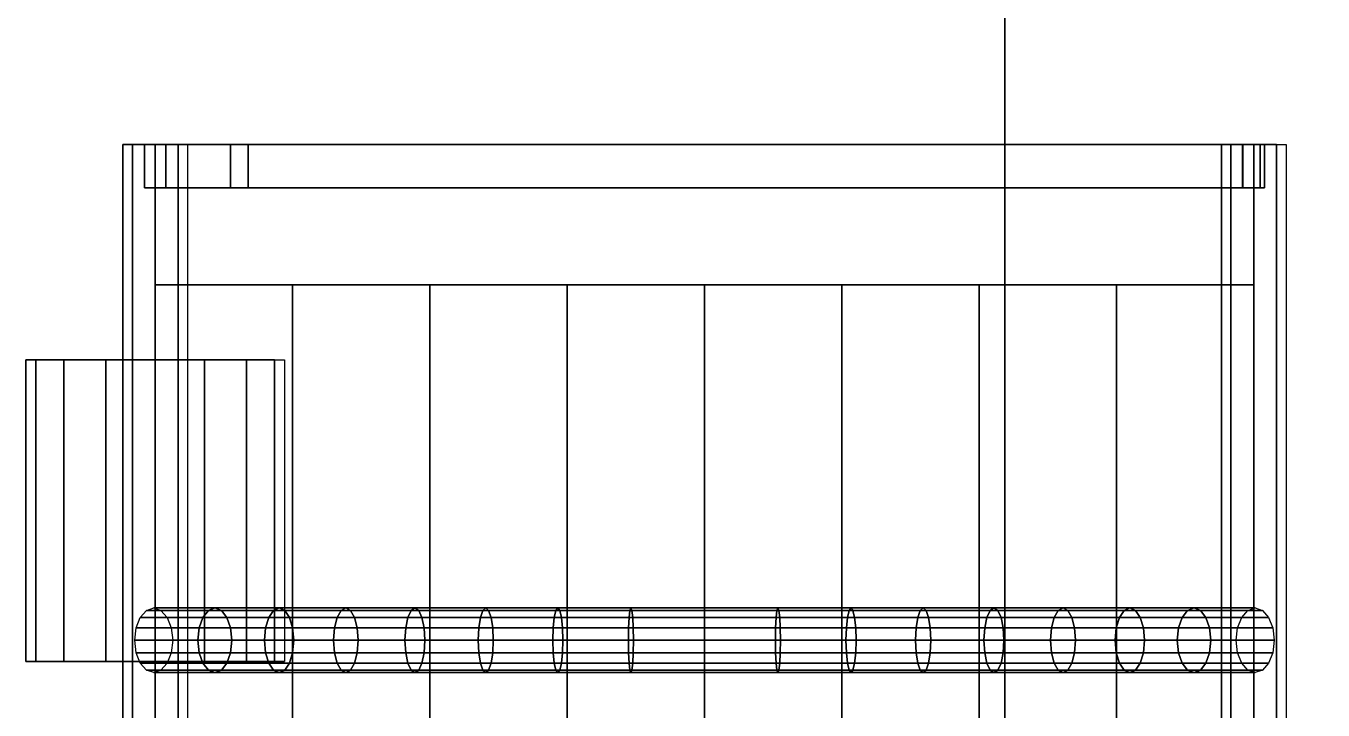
# Model space of a CAD drawing. Extents: x -45 to 195, y -45 to 195.
# Drawn here: x -45.4 to 14.8, y 43.3 to 75 of the extents above; entities that cross this region are included whole.
import ezdxf

# ---------------------------------------------------------------- set-up
doc = ezdxf.new("R2010")
doc.units = 0
doc.header["$MEASUREMENT"] = 0
doc.layers.get('0').update_dxf_attribs({"linetype": 'CONTINUOUS'})

msp = doc.modelspace()

# ---------------------------------------------------------------- linework, layer by layer
at = {"color": 7}
msp.add_line((0, 0, 72), (0, 150, 72), dxfattribs=at)
at = {"extrusion": (0, -1, 0)}
for p, q in [((-39.94, 69.494), (12.06, 69.494)), ((-39.44, 62.994, 47.5), (11.56, 62.994, 47.5))]:
    msp.add_line(p, q, dxfattribs=at)
msp.add_circle((-39.44, 65.5, -45.509), 6, dxfattribs=at)
at = {"color": 7}
for points in [[(150, 150, 77), (0, 150, 77), (0, 0, 77), (150, 0, 77)], [(150, 150, 72), (0, 150, 72), (0, 0, 72), (150, 0, 72)]]:
    msp.add_3dface(points, dxfattribs=at)
for points in [[(-36.968, 47.88, 43.921), (-37.223, 47.555, 43.506), (-40.132, 47.555, 45.45), (-39.846, 47.88, 45.843)], [(-36.668, 47.994, 44.41), (-36.968, 47.88, 43.921), (-39.846, 47.88, 45.843), (-39.508, 47.994, 46.308)], [(-36.368, 47.88, 44.9), (-36.668, 47.994, 44.41), (-39.508, 47.994, 46.308), (-39.171, 47.88, 46.772)], [(-36.114, 47.555, 45.315), (-36.368, 47.88, 44.9), (-39.171, 47.88, 46.772), (-38.885, 47.555, 47.166)], [(-33.949, 47.88, 42.23), (-34.17, 47.555, 41.796), (-37.223, 47.555, 43.506), (-36.968, 47.88, 43.921)], [(-33.688, 47.994, 42.741), (-33.949, 47.88, 42.23), (-36.968, 47.88, 43.921), (-36.668, 47.994, 44.41)], [(-33.428, 47.88, 43.253), (-33.688, 47.994, 42.741), (-36.668, 47.994, 44.41), (-36.368, 47.88, 44.9)], [(-33.207, 47.555, 43.686), (-33.428, 47.88, 43.253), (-36.368, 47.88, 44.9), (-36.114, 47.555, 45.315)], [(-30.806, 47.88, 40.781), (-30.992, 47.555, 40.331), (-34.17, 47.555, 41.796), (-33.949, 47.88, 42.23)], [(-30.586, 47.994, 41.311), (-30.806, 47.88, 40.781), (-33.949, 47.88, 42.23), (-33.688, 47.994, 42.741)], [(-30.367, 47.88, 41.842), (-30.586, 47.994, 41.311), (-33.688, 47.994, 42.741), (-33.428, 47.88, 43.253)], [(-30.18, 47.555, 42.291), (-30.367, 47.88, 41.842), (-33.428, 47.88, 43.253), (-33.207, 47.555, 43.686)], [(-27.559, 47.88, 39.583), (-27.71, 47.555, 39.12), (-30.992, 47.555, 40.331), (-30.806, 47.88, 40.781)], [(-27.382, 47.994, 40.129), (-27.559, 47.88, 39.583), (-30.806, 47.88, 40.781), (-30.586, 47.994, 41.311)], [(-27.205, 47.88, 40.675), (-27.382, 47.994, 40.129), (-30.586, 47.994, 41.311), (-30.367, 47.88, 41.842)], [(-27.054, 47.555, 41.138), (-27.205, 47.88, 40.675), (-30.367, 47.88, 41.842), (-30.18, 47.555, 42.291)], [(-24.229, 47.88, 38.644), (-24.342, 47.555, 38.171), (-27.71, 47.555, 39.12), (-27.559, 47.88, 39.583)], [(-24.095, 47.994, 39.202), (-24.229, 47.88, 38.644), (-27.559, 47.88, 39.583), (-27.382, 47.994, 40.129)], [(-23.961, 47.88, 39.76), (-24.095, 47.994, 39.202), (-27.382, 47.994, 40.129), (-27.205, 47.88, 40.675)], [(-23.847, 47.555, 40.233), (-23.961, 47.88, 39.76), (-27.205, 47.88, 40.675), (-27.054, 47.555, 41.138)], [(-20.834, 47.88, 37.969), (-20.91, 47.555, 37.488), (-24.342, 47.555, 38.171), (-24.229, 47.88, 38.644)], [(-20.745, 47.994, 38.536), (-20.834, 47.88, 37.969), (-24.229, 47.88, 38.644), (-24.095, 47.994, 39.202)], [(-20.655, 47.88, 39.103), (-20.745, 47.994, 38.536), (-24.095, 47.994, 39.202), (-23.961, 47.88, 39.76)], [(-20.579, 47.555, 39.583), (-20.655, 47.88, 39.103), (-23.961, 47.88, 39.76), (-23.847, 47.555, 40.233)], [(-17.398, 47.88, 37.562), (-17.436, 47.555, 37.077), (-20.91, 47.555, 37.488), (-20.834, 47.88, 37.969)], [(-17.353, 47.994, 38.134), (-17.398, 47.88, 37.562), (-20.834, 47.88, 37.969), (-20.745, 47.994, 38.536)], [(-17.308, 47.88, 38.706), (-17.353, 47.994, 38.134), (-20.745, 47.994, 38.536), (-20.655, 47.88, 39.103)], [(-17.269, 47.555, 39.191), (-17.308, 47.88, 38.706), (-20.655, 47.88, 39.103), (-20.579, 47.555, 39.583)], [(-13.94, 47.88, 37.426), (-13.94, 47.555, 36.939), (-17.436, 47.555, 37.077), (-17.398, 47.88, 37.562)], [(-13.94, 47.994, 38), (-13.94, 47.88, 37.426), (-17.398, 47.88, 37.562), (-17.353, 47.994, 38.134)], [(-13.94, 47.88, 38.574), (-13.94, 47.994, 38), (-17.353, 47.994, 38.134), (-17.308, 47.88, 38.706)], [(-13.94, 47.555, 39.061), (-13.94, 47.88, 38.574), (-17.308, 47.88, 38.706), (-17.269, 47.555, 39.191)], [(-10.527, 47.994, 38.134), (-10.482, 47.88, 37.562), (-13.94, 47.88, 37.426), (-13.94, 47.994, 38)], [(-10.572, 47.88, 38.706), (-10.527, 47.994, 38.134), (-13.94, 47.994, 38), (-13.94, 47.88, 38.574)], [(-10.482, 47.88, 37.562), (-10.443, 47.555, 37.077), (-13.94, 47.555, 36.939), (-13.94, 47.88, 37.426)], [(-10.61, 47.555, 39.191), (-10.572, 47.88, 38.706), (-13.94, 47.88, 38.574), (-13.94, 47.555, 39.061)], [(-7.301, 47.555, 39.583), (-7.225, 47.88, 39.103), (-10.572, 47.88, 38.706), (-10.61, 47.555, 39.191)], [(-7.225, 47.88, 39.103), (-7.135, 47.994, 38.536), (-10.527, 47.994, 38.134), (-10.572, 47.88, 38.706)], [(-7.135, 47.994, 38.536), (-7.045, 47.88, 37.969), (-10.482, 47.88, 37.562), (-10.527, 47.994, 38.134)], [(-7.045, 47.88, 37.969), (-6.969, 47.555, 37.488), (-10.443, 47.555, 37.077), (-10.482, 47.88, 37.562)], [(-4.032, 47.555, 40.233), (-3.919, 47.88, 39.76), (-7.225, 47.88, 39.103), (-7.301, 47.555, 39.583)], [(-3.919, 47.88, 39.76), (-3.785, 47.994, 39.202), (-7.135, 47.994, 38.536), (-7.225, 47.88, 39.103)], [(-3.785, 47.994, 39.202), (-3.651, 47.88, 38.644), (-7.045, 47.88, 37.969), (-7.135, 47.994, 38.536)], [(-3.651, 47.88, 38.644), (-3.537, 47.555, 38.171), (-6.969, 47.555, 37.488), (-7.045, 47.88, 37.969)], [(-0.825, 47.555, 41.138), (-0.675, 47.88, 40.675), (-3.919, 47.88, 39.76), (-4.032, 47.555, 40.233)], [(-0.675, 47.88, 40.675), (-0.497, 47.994, 40.129), (-3.785, 47.994, 39.202), (-3.919, 47.88, 39.76)], [(-0.497, 47.994, 40.129), (-0.32, 47.88, 39.583), (-3.651, 47.88, 38.644), (-3.785, 47.994, 39.202)], [(-0.32, 47.88, 39.583), (-0.17, 47.555, 39.12), (-3.537, 47.555, 38.171), (-3.651, 47.88, 38.644)], [(2.301, 47.555, 42.291), (2.487, 47.88, 41.842), (-0.675, 47.88, 40.675), (-0.825, 47.555, 41.138)], [(2.487, 47.88, 41.842), (2.707, 47.994, 41.311), (-0.497, 47.994, 40.129), (-0.675, 47.88, 40.675)], [(2.707, 47.994, 41.311), (2.927, 47.88, 40.781), (-0.32, 47.88, 39.583), (-0.497, 47.994, 40.129)], [(2.927, 47.88, 40.781), (3.113, 47.555, 40.331), (-0.17, 47.555, 39.12), (-0.32, 47.88, 39.583)], [(5.327, 47.555, 43.686), (5.548, 47.88, 43.253), (2.487, 47.88, 41.842), (2.301, 47.555, 42.291)], [(5.548, 47.88, 43.253), (5.809, 47.994, 42.741), (2.707, 47.994, 41.311), (2.487, 47.88, 41.842)], [(5.809, 47.994, 42.741), (6.07, 47.88, 42.23), (2.927, 47.88, 40.781), (2.707, 47.994, 41.311)], [(6.07, 47.88, 42.23), (6.29, 47.555, 41.796), (3.113, 47.555, 40.331), (2.927, 47.88, 40.781)], [(8.235, 47.555, 45.315), (8.489, 47.88, 44.9), (5.548, 47.88, 43.253), (5.327, 47.555, 43.686)], [(8.489, 47.88, 44.9), (8.789, 47.994, 44.41), (5.809, 47.994, 42.741), (5.548, 47.88, 43.253)], [(8.789, 47.994, 44.41), (9.089, 47.88, 43.921), (6.07, 47.88, 42.23), (5.809, 47.994, 42.741)], [(9.089, 47.88, 43.921), (9.343, 47.555, 43.506), (6.29, 47.555, 41.796), (6.07, 47.88, 42.23)], [(11.006, 47.555, 47.166), (11.292, 47.88, 46.772), (8.489, 47.88, 44.9), (8.235, 47.555, 45.315)], [(11.292, 47.88, 46.772), (11.629, 47.994, 46.308), (8.789, 47.994, 44.41), (8.489, 47.88, 44.9)], [(11.629, 47.994, 46.308), (11.966, 47.88, 45.843), (9.089, 47.88, 43.921), (8.789, 47.994, 44.41)], [(11.966, 47.88, 45.843), (12.252, 47.555, 45.45), (9.343, 47.555, 43.506), (9.089, 47.88, 43.921)], [(-37.392, 47.068, 43.229), (-37.452, 46.494, 43.131), (-40.39, 46.494, 45.094), (-40.323, 47.068, 45.187)], [(-37.223, 47.555, 43.506), (-37.392, 47.068, 43.229), (-40.323, 47.068, 45.187), (-40.132, 47.555, 45.45)], [(-35.944, 47.068, 45.592), (-36.114, 47.555, 45.315), (-38.885, 47.555, 47.166), (-38.694, 47.068, 47.429)], [(-35.885, 46.494, 45.689), (-35.944, 47.068, 45.592), (-38.694, 47.068, 47.429), (-38.627, 46.494, 47.521)], [(-34.317, 47.068, 41.506), (-34.369, 46.494, 41.405), (-37.452, 46.494, 43.131), (-37.392, 47.068, 43.229)], [(-34.17, 47.555, 41.796), (-34.317, 47.068, 41.506), (-37.392, 47.068, 43.229), (-37.223, 47.555, 43.506)], [(-33.059, 47.068, 43.976), (-33.207, 47.555, 43.686), (-36.114, 47.555, 45.315), (-35.944, 47.068, 45.592)], [(-33.007, 46.494, 44.078), (-33.059, 47.068, 43.976), (-35.944, 47.068, 45.592), (-35.885, 46.494, 45.689)], [(-31.117, 47.068, 40.031), (-31.16, 46.494, 39.925), (-34.369, 46.494, 41.405), (-34.317, 47.068, 41.506)], [(-30.992, 47.555, 40.331), (-31.117, 47.068, 40.031), (-34.317, 47.068, 41.506), (-34.17, 47.555, 41.796)], [(-30.056, 47.068, 42.592), (-30.18, 47.555, 42.291), (-33.207, 47.555, 43.686), (-33.059, 47.068, 43.976)], [(-30.012, 46.494, 42.697), (-30.056, 47.068, 42.592), (-33.059, 47.068, 43.976), (-33.007, 46.494, 44.078)], [(-27.81, 47.068, 38.811), (-27.845, 46.494, 38.702), (-31.16, 46.494, 39.925), (-31.117, 47.068, 40.031)], [(-27.71, 47.555, 39.12), (-27.81, 47.068, 38.811), (-31.117, 47.068, 40.031), (-30.992, 47.555, 40.331)], [(-26.954, 47.068, 41.447), (-27.054, 47.555, 41.138), (-30.18, 47.555, 42.291), (-30.056, 47.068, 42.592)], [(-26.918, 46.494, 41.556), (-26.954, 47.068, 41.447), (-30.056, 47.068, 42.592), (-30.012, 46.494, 42.697)], [(-24.418, 47.068, 37.854), (-24.445, 46.494, 37.743), (-27.845, 46.494, 38.702), (-27.81, 47.068, 38.811)], [(-24.342, 47.555, 38.171), (-24.418, 47.068, 37.854), (-27.81, 47.068, 38.811), (-27.71, 47.555, 39.12)], [(-23.771, 47.068, 40.549), (-23.847, 47.555, 40.233), (-27.054, 47.555, 41.138), (-26.954, 47.068, 41.447)], [(-23.744, 46.494, 40.66), (-23.771, 47.068, 40.549), (-26.954, 47.068, 41.447), (-26.918, 46.494, 41.556)], [(-20.961, 47.068, 37.167), (-20.979, 46.494, 37.054), (-24.445, 46.494, 37.743), (-24.418, 47.068, 37.854)], [(-20.91, 47.555, 37.488), (-20.961, 47.068, 37.167), (-24.418, 47.068, 37.854), (-24.342, 47.555, 38.171)], [(-20.528, 47.068, 39.904), (-20.579, 47.555, 39.583), (-23.847, 47.555, 40.233), (-23.771, 47.068, 40.549)], [(-20.51, 46.494, 40.017), (-20.528, 47.068, 39.904), (-23.771, 47.068, 40.549), (-23.744, 46.494, 40.66)], [(-17.461, 47.068, 36.753), (-17.47, 46.494, 36.639), (-20.979, 46.494, 37.054), (-20.961, 47.068, 37.167)], [(-17.436, 47.555, 37.077), (-17.461, 47.068, 36.753), (-20.961, 47.068, 37.167), (-20.91, 47.555, 37.488)], [(-17.244, 47.068, 39.516), (-17.269, 47.555, 39.191), (-20.579, 47.555, 39.583), (-20.528, 47.068, 39.904)], [(-17.235, 46.494, 39.629), (-17.244, 47.068, 39.516), (-20.528, 47.068, 39.904), (-20.51, 46.494, 40.017)], [(-13.94, 47.068, 36.614), (-13.94, 46.494, 36.5), (-17.47, 46.494, 36.639), (-17.461, 47.068, 36.753)], [(-13.94, 47.555, 36.939), (-13.94, 47.068, 36.614), (-17.461, 47.068, 36.753), (-17.436, 47.555, 37.077)], [(-13.94, 47.068, 39.386), (-13.94, 47.555, 39.061), (-17.269, 47.555, 39.191), (-17.244, 47.068, 39.516)], [(-13.94, 46.494, 39.5), (-13.94, 47.068, 39.386), (-17.244, 47.068, 39.516), (-17.235, 46.494, 39.629)], [(-10.443, 47.555, 37.077), (-10.418, 47.068, 36.753), (-13.94, 47.068, 36.614), (-13.94, 47.555, 36.939)], [(-10.635, 47.068, 39.516), (-10.61, 47.555, 39.191), (-13.94, 47.555, 39.061), (-13.94, 47.068, 39.386)], [(-10.418, 47.068, 36.753), (-10.409, 46.494, 36.639), (-13.94, 46.494, 36.5), (-13.94, 47.068, 36.614)], [(-10.644, 46.494, 39.629), (-10.635, 47.068, 39.516), (-13.94, 47.068, 39.386), (-13.94, 46.494, 39.5)], [(-7.369, 46.494, 40.017), (-7.352, 47.068, 39.904), (-10.635, 47.068, 39.516), (-10.644, 46.494, 39.629)], [(-7.352, 47.068, 39.904), (-7.301, 47.555, 39.583), (-10.61, 47.555, 39.191), (-10.635, 47.068, 39.516)], [(-6.969, 47.555, 37.488), (-6.918, 47.068, 37.167), (-10.418, 47.068, 36.753), (-10.443, 47.555, 37.077)], [(-6.918, 47.068, 37.167), (-6.9, 46.494, 37.054), (-10.409, 46.494, 36.639), (-10.418, 47.068, 36.753)], [(-4.135, 46.494, 40.66), (-4.108, 47.068, 40.549), (-7.352, 47.068, 39.904), (-7.369, 46.494, 40.017)], [(-4.108, 47.068, 40.549), (-4.032, 47.555, 40.233), (-7.301, 47.555, 39.583), (-7.352, 47.068, 39.904)], [(-3.537, 47.555, 38.171), (-3.461, 47.068, 37.854), (-6.918, 47.068, 37.167), (-6.969, 47.555, 37.488)], [(-3.461, 47.068, 37.854), (-3.435, 46.494, 37.743), (-6.9, 46.494, 37.054), (-6.918, 47.068, 37.167)], [(-0.961, 46.494, 41.556), (-0.926, 47.068, 41.447), (-4.108, 47.068, 40.549), (-4.135, 46.494, 40.66)], [(-0.926, 47.068, 41.447), (-0.825, 47.555, 41.138), (-4.032, 47.555, 40.233), (-4.108, 47.068, 40.549)], [(-0.17, 47.555, 39.12), (-0.069, 47.068, 38.811), (-3.461, 47.068, 37.854), (-3.537, 47.555, 38.171)], [(-0.069, 47.068, 38.811), (-0.034, 46.494, 38.702), (-3.435, 46.494, 37.743), (-3.461, 47.068, 37.854)], [(2.133, 46.494, 42.697), (2.177, 47.068, 42.592), (-0.926, 47.068, 41.447), (-0.961, 46.494, 41.556)], [(2.177, 47.068, 42.592), (2.301, 47.555, 42.291), (-0.825, 47.555, 41.138), (-0.926, 47.068, 41.447)], [(3.113, 47.555, 40.331), (3.237, 47.068, 40.031), (-0.069, 47.068, 38.811), (-0.17, 47.555, 39.12)], [(3.237, 47.068, 40.031), (3.281, 46.494, 39.925), (-0.034, 46.494, 38.702), (-0.069, 47.068, 38.811)], [(5.128, 46.494, 44.078), (5.18, 47.068, 43.976), (2.177, 47.068, 42.592), (2.133, 46.494, 42.697)], [(5.18, 47.068, 43.976), (5.327, 47.555, 43.686), (2.301, 47.555, 42.291), (2.177, 47.068, 42.592)], [(6.29, 47.555, 41.796), (6.438, 47.068, 41.506), (3.237, 47.068, 40.031), (3.113, 47.555, 40.331)], [(6.438, 47.068, 41.506), (6.49, 46.494, 41.405), (3.281, 46.494, 39.925), (3.237, 47.068, 40.031)], [(8.005, 46.494, 45.689), (8.065, 47.068, 45.592), (5.18, 47.068, 43.976), (5.128, 46.494, 44.078)], [(8.065, 47.068, 45.592), (8.235, 47.555, 45.315), (5.327, 47.555, 43.686), (5.18, 47.068, 43.976)], [(9.343, 47.555, 43.506), (9.513, 47.068, 43.229), (6.438, 47.068, 41.506), (6.29, 47.555, 41.796)], [(9.513, 47.068, 43.229), (9.573, 46.494, 43.131), (6.49, 46.494, 41.405), (6.438, 47.068, 41.506)], [(10.747, 46.494, 47.521), (10.814, 47.068, 47.429), (8.065, 47.068, 45.592), (8.005, 46.494, 45.689)], [(10.814, 47.068, 47.429), (11.006, 47.555, 47.166), (8.235, 47.555, 45.315), (8.065, 47.068, 45.592)], [(12.252, 47.555, 45.45), (12.444, 47.068, 45.187), (9.513, 47.068, 43.229), (9.343, 47.555, 43.506)], [(12.444, 47.068, 45.187), (12.511, 46.494, 45.094), (9.573, 46.494, 43.131), (9.513, 47.068, 43.229)], [(-37.452, 46.494, 43.131), (-37.392, 45.92, 43.229), (-40.323, 45.92, 45.187), (-40.39, 46.494, 45.094)], [(-35.944, 45.92, 45.592), (-35.885, 46.494, 45.689), (-38.627, 46.494, 47.521), (-38.694, 45.92, 47.429)], [(-34.369, 46.494, 41.405), (-34.317, 45.92, 41.506), (-37.392, 45.92, 43.229), (-37.452, 46.494, 43.131)], [(-33.059, 45.92, 43.976), (-33.007, 46.494, 44.078), (-35.885, 46.494, 45.689), (-35.944, 45.92, 45.592)], [(-31.16, 46.494, 39.925), (-31.117, 45.92, 40.031), (-34.317, 45.92, 41.506), (-34.369, 46.494, 41.405)], [(-30.056, 45.92, 42.592), (-30.012, 46.494, 42.697), (-33.007, 46.494, 44.078), (-33.059, 45.92, 43.976)], [(-27.845, 46.494, 38.702), (-27.81, 45.92, 38.811), (-31.117, 45.92, 40.031), (-31.16, 46.494, 39.925)], [(-26.954, 45.92, 41.447), (-26.918, 46.494, 41.556), (-30.012, 46.494, 42.697), (-30.056, 45.92, 42.592)], [(-24.445, 46.494, 37.743), (-24.418, 45.92, 37.854), (-27.81, 45.92, 38.811), (-27.845, 46.494, 38.702)], [(-23.771, 45.92, 40.549), (-23.744, 46.494, 40.66), (-26.918, 46.494, 41.556), (-26.954, 45.92, 41.447)], [(-20.979, 46.494, 37.054), (-20.961, 45.92, 37.167), (-24.418, 45.92, 37.854), (-24.445, 46.494, 37.743)], [(-20.528, 45.92, 39.904), (-20.51, 46.494, 40.017), (-23.744, 46.494, 40.66), (-23.771, 45.92, 40.549)], [(-17.47, 46.494, 36.639), (-17.461, 45.92, 36.753), (-20.961, 45.92, 37.167), (-20.979, 46.494, 37.054)], [(-17.244, 45.92, 39.516), (-17.235, 46.494, 39.629), (-20.51, 46.494, 40.017), (-20.528, 45.92, 39.904)], [(-13.94, 46.494, 36.5), (-13.94, 45.92, 36.614), (-17.461, 45.92, 36.753), (-17.47, 46.494, 36.639)], [(-13.94, 45.92, 39.386), (-13.94, 46.494, 39.5), (-17.235, 46.494, 39.629), (-17.244, 45.92, 39.516)], [(-10.635, 45.92, 39.516), (-10.644, 46.494, 39.629), (-13.94, 46.494, 39.5), (-13.94, 45.92, 39.386)], [(-10.409, 46.494, 36.639), (-10.418, 45.92, 36.753), (-13.94, 45.92, 36.614), (-13.94, 46.494, 36.5)], [(-7.352, 45.92, 39.904), (-7.369, 46.494, 40.017), (-10.644, 46.494, 39.629), (-10.635, 45.92, 39.516)], [(-6.9, 46.494, 37.054), (-6.918, 45.92, 37.167), (-10.418, 45.92, 36.753), (-10.409, 46.494, 36.639)], [(-4.108, 45.92, 40.549), (-4.135, 46.494, 40.66), (-7.369, 46.494, 40.017), (-7.352, 45.92, 39.904)], [(-3.435, 46.494, 37.743), (-3.461, 45.92, 37.854), (-6.918, 45.92, 37.167), (-6.9, 46.494, 37.054)], [(-0.926, 45.92, 41.447), (-0.961, 46.494, 41.556), (-4.135, 46.494, 40.66), (-4.108, 45.92, 40.549)], [(-0.034, 46.494, 38.702), (-0.069, 45.92, 38.811), (-3.461, 45.92, 37.854), (-3.435, 46.494, 37.743)], [(2.177, 45.92, 42.592), (2.133, 46.494, 42.697), (-0.961, 46.494, 41.556), (-0.926, 45.92, 41.447)], [(3.281, 46.494, 39.925), (3.237, 45.92, 40.031), (-0.069, 45.92, 38.811), (-0.034, 46.494, 38.702)], [(5.18, 45.92, 43.976), (5.128, 46.494, 44.078), (2.133, 46.494, 42.697), (2.177, 45.92, 42.592)], [(6.49, 46.494, 41.405), (6.438, 45.92, 41.506), (3.237, 45.92, 40.031), (3.281, 46.494, 39.925)], [(8.065, 45.92, 45.592), (8.005, 46.494, 45.689), (5.128, 46.494, 44.078), (5.18, 45.92, 43.976)], [(9.573, 46.494, 43.131), (9.513, 45.92, 43.229), (6.438, 45.92, 41.506), (6.49, 46.494, 41.405)], [(10.814, 45.92, 47.429), (10.747, 46.494, 47.521), (8.005, 46.494, 45.689), (8.065, 45.92, 45.592)], [(12.511, 46.494, 45.094), (12.444, 45.92, 45.187), (9.513, 45.92, 43.229), (9.573, 46.494, 43.131)], [(-37.392, 45.92, 43.229), (-37.223, 45.434, 43.506), (-40.132, 45.434, 45.45), (-40.323, 45.92, 45.187)], [(-36.114, 45.434, 45.315), (-35.944, 45.92, 45.592), (-38.694, 45.92, 47.429), (-38.885, 45.434, 47.166)], [(-34.317, 45.92, 41.506), (-34.17, 45.434, 41.796), (-37.223, 45.434, 43.506), (-37.392, 45.92, 43.229)], [(-33.207, 45.434, 43.686), (-33.059, 45.92, 43.976), (-35.944, 45.92, 45.592), (-36.114, 45.434, 45.315)], [(-31.117, 45.92, 40.031), (-30.992, 45.434, 40.331), (-34.17, 45.434, 41.796), (-34.317, 45.92, 41.506)], [(-30.18, 45.434, 42.291), (-30.056, 45.92, 42.592), (-33.059, 45.92, 43.976), (-33.207, 45.434, 43.686)], [(-27.81, 45.92, 38.811), (-27.71, 45.434, 39.12), (-30.992, 45.434, 40.331), (-31.117, 45.92, 40.031)], [(-27.054, 45.434, 41.138), (-26.954, 45.92, 41.447), (-30.056, 45.92, 42.592), (-30.18, 45.434, 42.291)], [(-24.418, 45.92, 37.854), (-24.342, 45.434, 38.171), (-27.71, 45.434, 39.12), (-27.81, 45.92, 38.811)], [(-23.847, 45.434, 40.233), (-23.771, 45.92, 40.549), (-26.954, 45.92, 41.447), (-27.054, 45.434, 41.138)], [(-20.961, 45.92, 37.167), (-20.91, 45.434, 37.488), (-24.342, 45.434, 38.171), (-24.418, 45.92, 37.854)], [(-20.579, 45.434, 39.583), (-20.528, 45.92, 39.904), (-23.771, 45.92, 40.549), (-23.847, 45.434, 40.233)], [(-17.461, 45.92, 36.753), (-17.436, 45.434, 37.077), (-20.91, 45.434, 37.488), (-20.961, 45.92, 37.167)], [(-17.269, 45.434, 39.191), (-17.244, 45.92, 39.516), (-20.528, 45.92, 39.904), (-20.579, 45.434, 39.583)], [(-13.94, 45.92, 36.614), (-13.94, 45.434, 36.939), (-17.436, 45.434, 37.077), (-17.461, 45.92, 36.753)], [(-13.94, 45.434, 39.061), (-13.94, 45.92, 39.386), (-17.244, 45.92, 39.516), (-17.269, 45.434, 39.191)], [(-10.61, 45.434, 39.191), (-10.635, 45.92, 39.516), (-13.94, 45.92, 39.386), (-13.94, 45.434, 39.061)], [(-10.418, 45.92, 36.753), (-10.443, 45.434, 37.077), (-13.94, 45.434, 36.939), (-13.94, 45.92, 36.614)], [(-7.301, 45.434, 39.583), (-7.352, 45.92, 39.904), (-10.635, 45.92, 39.516), (-10.61, 45.434, 39.191)], [(-6.918, 45.92, 37.167), (-6.969, 45.434, 37.488), (-10.443, 45.434, 37.077), (-10.418, 45.92, 36.753)], [(-4.032, 45.434, 40.233), (-4.108, 45.92, 40.549), (-7.352, 45.92, 39.904), (-7.301, 45.434, 39.583)], [(-3.461, 45.92, 37.854), (-3.537, 45.434, 38.171), (-6.969, 45.434, 37.488), (-6.918, 45.92, 37.167)], [(-0.825, 45.434, 41.138), (-0.926, 45.92, 41.447), (-4.108, 45.92, 40.549), (-4.032, 45.434, 40.233)], [(-0.069, 45.92, 38.811), (-0.17, 45.434, 39.12), (-3.537, 45.434, 38.171), (-3.461, 45.92, 37.854)], [(2.301, 45.434, 42.291), (2.177, 45.92, 42.592), (-0.926, 45.92, 41.447), (-0.825, 45.434, 41.138)], [(3.237, 45.92, 40.031), (3.113, 45.434, 40.331), (-0.17, 45.434, 39.12), (-0.069, 45.92, 38.811)], [(5.327, 45.434, 43.686), (5.18, 45.92, 43.976), (2.177, 45.92, 42.592), (2.301, 45.434, 42.291)], [(6.438, 45.92, 41.506), (6.29, 45.434, 41.796), (3.113, 45.434, 40.331), (3.237, 45.92, 40.031)], [(8.235, 45.434, 45.315), (8.065, 45.92, 45.592), (5.18, 45.92, 43.976), (5.327, 45.434, 43.686)], [(9.513, 45.92, 43.229), (9.343, 45.434, 43.506), (6.29, 45.434, 41.796), (6.438, 45.92, 41.506)], [(11.006, 45.434, 47.166), (10.814, 45.92, 47.429), (8.065, 45.92, 45.592), (8.235, 45.434, 45.315)], [(12.444, 45.92, 45.187), (12.252, 45.434, 45.45), (9.343, 45.434, 43.506), (9.513, 45.92, 43.229)], [(-37.223, 45.434, 43.506), (-36.968, 45.108, 43.921), (-39.846, 45.108, 45.843), (-40.132, 45.434, 45.45)], [(-36.368, 45.108, 44.9), (-36.114, 45.434, 45.315), (-38.885, 45.434, 47.166), (-39.171, 45.108, 46.772)], [(-34.17, 45.434, 41.796), (-33.949, 45.108, 42.23), (-36.968, 45.108, 43.921), (-37.223, 45.434, 43.506)], [(-33.428, 45.108, 43.253), (-33.207, 45.434, 43.686), (-36.114, 45.434, 45.315), (-36.368, 45.108, 44.9)], [(-30.992, 45.434, 40.331), (-30.806, 45.108, 40.781), (-33.949, 45.108, 42.23), (-34.17, 45.434, 41.796)], [(-30.367, 45.108, 41.842), (-30.18, 45.434, 42.291), (-33.207, 45.434, 43.686), (-33.428, 45.108, 43.253)], [(-27.71, 45.434, 39.12), (-27.559, 45.108, 39.583), (-30.806, 45.108, 40.781), (-30.992, 45.434, 40.331)], [(-27.205, 45.108, 40.675), (-27.054, 45.434, 41.138), (-30.18, 45.434, 42.291), (-30.367, 45.108, 41.842)], [(-24.342, 45.434, 38.171), (-24.229, 45.108, 38.644), (-27.559, 45.108, 39.583), (-27.71, 45.434, 39.12)], [(-23.961, 45.108, 39.76), (-23.847, 45.434, 40.233), (-27.054, 45.434, 41.138), (-27.205, 45.108, 40.675)], [(-20.91, 45.434, 37.488), (-20.834, 45.108, 37.969), (-24.229, 45.108, 38.644), (-24.342, 45.434, 38.171)], [(-20.655, 45.108, 39.103), (-20.579, 45.434, 39.583), (-23.847, 45.434, 40.233), (-23.961, 45.108, 39.76)], [(-17.436, 45.434, 37.077), (-17.398, 45.108, 37.562), (-20.834, 45.108, 37.969), (-20.91, 45.434, 37.488)], [(-17.308, 45.108, 38.706), (-17.269, 45.434, 39.191), (-20.579, 45.434, 39.583), (-20.655, 45.108, 39.103)], [(-13.94, 45.434, 36.939), (-13.94, 45.108, 37.426), (-17.398, 45.108, 37.562), (-17.436, 45.434, 37.077)], [(-13.94, 45.108, 38.574), (-13.94, 45.434, 39.061), (-17.269, 45.434, 39.191), (-17.308, 45.108, 38.706)], [(-10.572, 45.108, 38.706), (-10.61, 45.434, 39.191), (-13.94, 45.434, 39.061), (-13.94, 45.108, 38.574)], [(-10.443, 45.434, 37.077), (-10.482, 45.108, 37.562), (-13.94, 45.108, 37.426), (-13.94, 45.434, 36.939)], [(-7.225, 45.108, 39.103), (-7.301, 45.434, 39.583), (-10.61, 45.434, 39.191), (-10.572, 45.108, 38.706)], [(-6.969, 45.434, 37.488), (-7.045, 45.108, 37.969), (-10.482, 45.108, 37.562), (-10.443, 45.434, 37.077)], [(-3.919, 45.108, 39.76), (-4.032, 45.434, 40.233), (-7.301, 45.434, 39.583), (-7.225, 45.108, 39.103)], [(-3.537, 45.434, 38.171), (-3.651, 45.108, 38.644), (-7.045, 45.108, 37.969), (-6.969, 45.434, 37.488)], [(-0.675, 45.108, 40.675), (-0.825, 45.434, 41.138), (-4.032, 45.434, 40.233), (-3.919, 45.108, 39.76)], [(-0.17, 45.434, 39.12), (-0.32, 45.108, 39.583), (-3.651, 45.108, 38.644), (-3.537, 45.434, 38.171)], [(2.487, 45.108, 41.842), (2.301, 45.434, 42.291), (-0.825, 45.434, 41.138), (-0.675, 45.108, 40.675)], [(3.113, 45.434, 40.331), (2.927, 45.108, 40.781), (-0.32, 45.108, 39.583), (-0.17, 45.434, 39.12)], [(5.548, 45.108, 43.253), (5.327, 45.434, 43.686), (2.301, 45.434, 42.291), (2.487, 45.108, 41.842)], [(6.29, 45.434, 41.796), (6.07, 45.108, 42.23), (2.927, 45.108, 40.781), (3.113, 45.434, 40.331)], [(8.489, 45.108, 44.9), (8.235, 45.434, 45.315), (5.327, 45.434, 43.686), (5.548, 45.108, 43.253)], [(9.343, 45.434, 43.506), (9.089, 45.108, 43.921), (6.07, 45.108, 42.23), (6.29, 45.434, 41.796)], [(11.292, 45.108, 46.772), (11.006, 45.434, 47.166), (8.235, 45.434, 45.315), (8.489, 45.108, 44.9)], [(12.252, 45.434, 45.45), (11.966, 45.108, 45.843), (9.089, 45.108, 43.921), (9.343, 45.434, 43.506)], [(-36.968, 45.108, 43.921), (-36.668, 44.994, 44.41), (-39.508, 44.994, 46.308), (-39.846, 45.108, 45.843)], [(-36.668, 44.994, 44.41), (-36.368, 45.108, 44.9), (-39.171, 45.108, 46.772), (-39.508, 44.994, 46.308)], [(-33.949, 45.108, 42.23), (-33.688, 44.994, 42.741), (-36.668, 44.994, 44.41), (-36.968, 45.108, 43.921)], [(-33.688, 44.994, 42.741), (-33.428, 45.108, 43.253), (-36.368, 45.108, 44.9), (-36.668, 44.994, 44.41)], [(-30.806, 45.108, 40.781), (-30.586, 44.994, 41.311), (-33.688, 44.994, 42.741), (-33.949, 45.108, 42.23)], [(-30.586, 44.994, 41.311), (-30.367, 45.108, 41.842), (-33.428, 45.108, 43.253), (-33.688, 44.994, 42.741)], [(-27.559, 45.108, 39.583), (-27.382, 44.994, 40.129), (-30.586, 44.994, 41.311), (-30.806, 45.108, 40.781)], [(-27.382, 44.994, 40.129), (-27.205, 45.108, 40.675), (-30.367, 45.108, 41.842), (-30.586, 44.994, 41.311)], [(-24.229, 45.108, 38.644), (-24.095, 44.994, 39.202), (-27.382, 44.994, 40.129), (-27.559, 45.108, 39.583)], [(-24.095, 44.994, 39.202), (-23.961, 45.108, 39.76), (-27.205, 45.108, 40.675), (-27.382, 44.994, 40.129)], [(-20.834, 45.108, 37.969), (-20.745, 44.994, 38.536), (-24.095, 44.994, 39.202), (-24.229, 45.108, 38.644)], [(-20.745, 44.994, 38.536), (-20.655, 45.108, 39.103), (-23.961, 45.108, 39.76), (-24.095, 44.994, 39.202)], [(-17.398, 45.108, 37.562), (-17.353, 44.994, 38.134), (-20.745, 44.994, 38.536), (-20.834, 45.108, 37.969)], [(-17.353, 44.994, 38.134), (-17.308, 45.108, 38.706), (-20.655, 45.108, 39.103), (-20.745, 44.994, 38.536)], [(-13.94, 45.108, 37.426), (-13.94, 44.994, 38), (-17.353, 44.994, 38.134), (-17.398, 45.108, 37.562)], [(-13.94, 44.994, 38), (-13.94, 45.108, 38.574), (-17.308, 45.108, 38.706), (-17.353, 44.994, 38.134)], [(-10.527, 44.994, 38.134), (-10.572, 45.108, 38.706), (-13.94, 45.108, 38.574), (-13.94, 44.994, 38)], [(-10.482, 45.108, 37.562), (-10.527, 44.994, 38.134), (-13.94, 44.994, 38), (-13.94, 45.108, 37.426)], [(-7.135, 44.994, 38.536), (-7.225, 45.108, 39.103), (-10.572, 45.108, 38.706), (-10.527, 44.994, 38.134)], [(-7.045, 45.108, 37.969), (-7.135, 44.994, 38.536), (-10.527, 44.994, 38.134), (-10.482, 45.108, 37.562)], [(-3.785, 44.994, 39.202), (-3.919, 45.108, 39.76), (-7.225, 45.108, 39.103), (-7.135, 44.994, 38.536)], [(-3.651, 45.108, 38.644), (-3.785, 44.994, 39.202), (-7.135, 44.994, 38.536), (-7.045, 45.108, 37.969)], [(-0.497, 44.994, 40.129), (-0.675, 45.108, 40.675), (-3.919, 45.108, 39.76), (-3.785, 44.994, 39.202)], [(-0.32, 45.108, 39.583), (-0.497, 44.994, 40.129), (-3.785, 44.994, 39.202), (-3.651, 45.108, 38.644)], [(2.707, 44.994, 41.311), (2.487, 45.108, 41.842), (-0.675, 45.108, 40.675), (-0.497, 44.994, 40.129)], [(2.927, 45.108, 40.781), (2.707, 44.994, 41.311), (-0.497, 44.994, 40.129), (-0.32, 45.108, 39.583)], [(5.809, 44.994, 42.741), (5.548, 45.108, 43.253), (2.487, 45.108, 41.842), (2.707, 44.994, 41.311)], [(6.07, 45.108, 42.23), (5.809, 44.994, 42.741), (2.707, 44.994, 41.311), (2.927, 45.108, 40.781)], [(8.789, 44.994, 44.41), (8.489, 45.108, 44.9), (5.548, 45.108, 43.253), (5.809, 44.994, 42.741)], [(9.089, 45.108, 43.921), (8.789, 44.994, 44.41), (5.809, 44.994, 42.741), (6.07, 45.108, 42.23)], [(11.629, 44.994, 46.308), (11.292, 45.108, 46.772), (8.489, 45.108, 44.9), (8.789, 44.994, 44.41)], [(11.966, 45.108, 45.843), (11.629, 44.994, 46.308), (8.789, 44.994, 44.41), (9.089, 45.108, 43.921)]]:
    msp.add_3dface(points)

# ---------------------------------------------------------------- meshes
mesh = msp.add_polymesh((2, 8), dxfattribs=dict(n_close=True))
for k, corner in enumerate([(-37.94, 17.494, 65.5), (-38.379, 17.494, 66.561), (-39.44, 17.494, 67), (-40.5, 17.494, 66.561), (-40.94, 17.494, 65.5), (-40.5, 17.494, 64.439), (-39.44, 17.494, 64), (-38.379, 17.494, 64.439), (-37.94, 69.494, 65.5), (-38.379, 69.494, 66.561), (-39.44, 69.494, 67), (-40.5, 69.494, 66.561), (-40.94, 69.494, 65.5), (-40.5, 69.494, 64.439), (-39.44, 69.494, 64), (-38.379, 69.494, 64.439)]):
    mesh.set_mesh_vertex(divmod(k, 8), corner)
mesh = msp.add_polymesh((2, 8), dxfattribs=dict(n_close=True))
for k, corner in enumerate([(-37.94, 17.494, 46), (-38.379, 17.494, 47.061), (-39.44, 17.494, 47.5), (-40.5, 17.494, 47.061), (-40.94, 17.494, 46), (-40.5, 17.494, 44.939), (-39.44, 17.494, 44.5), (-38.379, 17.494, 44.939), (-37.94, 69.494, 46), (-38.379, 69.494, 47.061), (-39.44, 69.494, 47.5), (-40.5, 69.494, 47.061), (-40.94, 69.494, 46), (-40.5, 69.494, 44.939), (-39.44, 69.494, 44.5), (-38.379, 69.494, 44.939)]):
    mesh.set_mesh_vertex(divmod(k, 8), corner)
mesh = msp.add_polymesh((6, 3))
for k, corner in enumerate([(12.06, 67.494, 65), (12.06, 69.494, 65), (12.06, 69.494, 65), (-39.94, 67.494, 65), (-39.94, 69.494, 65), (-39.94, 69.494, 65), (-39.94, 67.494, 66), (-39.94, 69.494, 66), (-39.94, 69.494, 65), (12.06, 67.494, 66), (12.06, 69.494, 66), (12.06, 69.494, 65), (12.06, 67.494, 66), (12.06, 67.494, 66), (12.06, 67.494, 65), (-39.94, 67.494, 66), (-39.94, 67.494, 66), (-39.94, 67.494, 65)]):
    mesh.set_mesh_vertex(divmod(k, 3), corner)
mesh = msp.add_polymesh((6, 3))
for k, corner in enumerate([(-39.94, 67.494, 1), (-39.94, 69.494, 1), (-39.94, 69.494, 1), (12.06, 67.494, 1), (12.06, 69.494, 1), (12.06, 69.494, 1), (12.06, 67.494), (12.06, 69.494), (12.06, 69.494, 1), (-39.94, 67.494), (-39.94, 69.494), (-39.94, 69.494, 1), (-39.94, 67.494), (-39.94, 67.494), (-39.94, 67.494, 1), (12.06, 67.494), (12.06, 67.494), (12.06, 67.494, 1)]):
    mesh.set_mesh_vertex(divmod(k, 3), corner)
mesh = msp.add_polymesh((6, 3))
for k, corner in enumerate([(-38.94, 67.494, 46), (-38.94, 69.494, 46), (-38.94, 69.494, 46), (-38.94, 67.494), (-38.94, 69.494), (-38.94, 69.494), (-39.94, 67.494), (-39.94, 69.494), (-38.94, 69.494), (-39.94, 67.494, 46), (-39.94, 69.494, 46), (-38.94, 69.494, 46), (-39.94, 67.494, 46), (-39.94, 67.494, 46), (-38.94, 67.494, 46), (-39.94, 67.494), (-39.94, 67.494), (-38.94, 67.494)]):
    mesh.set_mesh_vertex(divmod(k, 3), corner)
mesh = msp.add_polymesh((6, 3))
for k, corner in enumerate([(11.044, 67.494, -0.012), (11.044, 69.494, -0.012), (11.044, 69.494, -0.012), (-35.94, 67.494, 65), (-35.94, 69.494, 65), (-35.94, 69.494, 65), (-35.129, 67.494, 65.586), (-35.129, 69.494, 65.586), (-35.94, 69.494, 65), (11.854, 67.494, 0.574), (11.854, 69.494, 0.574), (11.044, 69.494, -0.012), (11.854, 67.494, 0.574), (11.854, 67.494, 0.574), (11.044, 67.494, -0.012), (-35.129, 67.494, 65.586), (-35.129, 67.494, 65.586), (-35.94, 67.494, 65)]):
    mesh.set_mesh_vertex(divmod(k, 3), corner)
mesh = msp.add_polymesh((2, 8), dxfattribs=dict(n_close=True))
for k, corner in enumerate([(13.06, 17.494, 46), (12.621, 17.494, 47.061), (11.56, 17.494, 47.5), (10.5, 17.494, 47.061), (10.06, 17.494, 46), (10.5, 17.494, 44.939), (11.56, 17.494, 44.5), (12.621, 17.494, 44.939), (13.06, 69.494, 46), (12.621, 69.494, 47.061), (11.56, 69.494, 47.5), (10.5, 69.494, 47.061), (10.06, 69.494, 46), (10.5, 69.494, 44.939), (11.56, 69.494, 44.5), (12.621, 69.494, 44.939)]):
    mesh.set_mesh_vertex(divmod(k, 8), corner)
mesh = msp.add_polymesh((6, 3))
for k, corner in enumerate([(11.06, 67.494), (11.06, 69.494), (11.06, 69.494), (11.06, 67.494, 66), (11.06, 69.494, 66), (11.06, 69.494, 66), (12.06, 67.494, 66), (12.06, 69.494, 66), (11.06, 69.494, 66), (12.06, 67.494), (12.06, 69.494), (11.06, 69.494), (12.06, 67.494), (12.06, 67.494), (11.06, 67.494), (12.06, 67.494, 66), (12.06, 67.494, 66), (11.06, 67.494, 66)]):
    mesh.set_mesh_vertex(divmod(k, 3), corner)
mesh = msp.add_polymesh((2, 9))
for k, corner in enumerate([(11.56, 62.994, 47.5), (5.185, 62.994, 47.5), (-1.19, 62.994, 47.5), (-7.565, 62.994, 47.5), (-13.94, 62.994, 47.5), (-20.315, 62.994, 47.5), (-26.69, 62.994, 47.5), (-33.065, 62.994, 47.5), (-39.44, 62.994, 47.5), (11.56, 23.994, 47.5), (5.185, 23.994, 47.5), (-1.19, 23.994, 47.5), (-7.565, 23.994, 47.5), (-13.94, 23.994, 47.5), (-20.315, 23.994, 47.5), (-26.69, 23.994, 47.5), (-33.065, 23.994, 47.5), (-39.44, 23.994, 47.5)]):
    mesh.set_mesh_vertex(divmod(k, 9), corner)
mesh = msp.add_polymesh((2, 16), dxfattribs=dict(n_close=True))
for k, corner in enumerate([(-33.44, 45.509, 65.5), (-33.896, 45.509, 67.796), (-35.197, 45.509, 69.743), (-37.144, 45.509, 71.043), (-39.44, 45.509, 71.5), (-41.736, 45.509, 71.043), (-43.682, 45.509, 69.743), (-44.983, 45.509, 67.796), (-45.44, 45.509, 65.5), (-44.983, 45.509, 63.204), (-43.682, 45.509, 61.257), (-41.736, 45.509, 59.957), (-39.44, 45.509, 59.5), (-37.144, 45.509, 59.957), (-35.197, 45.509, 61.257), (-33.896, 45.509, 63.204), (-33.44, 59.509, 65.5), (-33.896, 59.509, 67.796), (-35.197, 59.509, 69.743), (-37.144, 59.509, 71.043), (-39.44, 59.509, 71.5), (-41.736, 59.509, 71.043), (-43.682, 59.509, 69.743), (-44.983, 59.509, 67.796), (-45.44, 59.509, 65.5), (-44.983, 59.509, 63.204), (-43.682, 59.509, 61.257), (-41.736, 59.509, 59.957), (-39.44, 59.509, 59.5), (-37.144, 59.509, 59.957), (-35.197, 59.509, 61.257), (-33.896, 59.509, 63.204)]):
    mesh.set_mesh_vertex(divmod(k, 16), corner)

doc.saveas('drawing.dxf')
